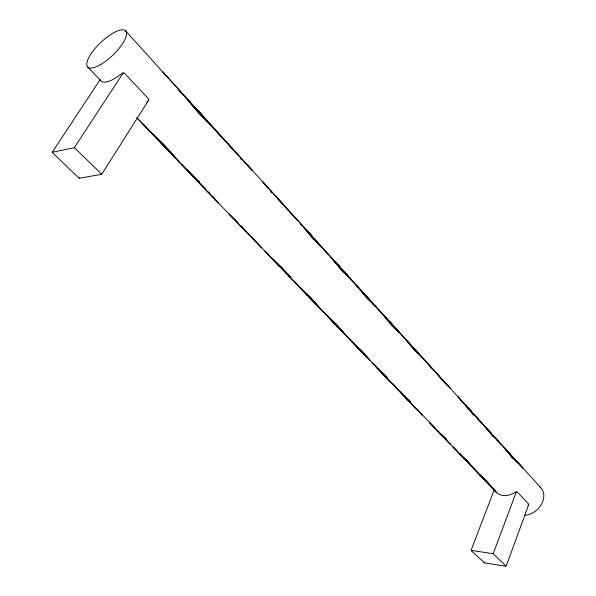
<?xml version="1.0" encoding="UTF-8"?>
<svg xmlns="http://www.w3.org/2000/svg" width="596" height="596" viewBox="0 0 596 596"><rect width="100%" height="100%" fill="white"/><g stroke="black" fill="none" stroke-linecap="round" stroke-linejoin="round"><path stroke-width="0.89" d="M494.389 489.428L471.287 549.758L471.406 550.823L484.675 562.929L505.468 566.2L506.369 565.597L528.637 504.76L528.659 504.112L517.112 491.797L514.169 492.87A18.007 13.47 -42.4 0 1 495.12 490.888M100.545 80.088A25.911 9.007 -43.6 0 0 120.198 74.738L123.223 72.868L124.497 73.233L148.523 98.839L148.739 100.046L102.244 173.436L101.029 174.412L79.767 178.167L78.352 177.541L52.18 152.3L100.016 79.849M484.138 562.654L484.31 562.132M516.367 491.693L493.197 553.699L505.974 566.088M52.18 152.3L74.344 147.666L123.223 72.868M148.739 100.046L146.854 102.117M79.201 177.966L79.663 177.437M528.637 504.76L527.885 505.527M493.197 553.699L471.257 550.413M101.536 174.025L74.344 147.666M482.097 476.763L479.348 474.26L487.081 481.546L492.229 487.617L483.468 478.014M411.858 403.805L407.202 399.521L372.575 362.964M467.368 461.036L459.352 453.459L467.368 461.036L472.852 467.338L471.116 465.349M389.777 380.747L384.003 375.405L408.148 400.378L392.958 383.817M435.08 427.824L407.202 399.521L422.087 414.995L416.917 408.893M205.627 188.783L196.605 180.312L143.219 123.998M237.439 221.921L229.05 214.024L196.605 180.312L218.434 202.99L212.422 196.054M355.358 344.823L353.339 342.923L362.904 352.147L369.878 360.275L362.092 351.171L357.376 346.73M363.046 353.264L340.025 328.999M366.376 356.393L367.71 357.652M167.476 149.529L162.328 144.664L197.418 180.975L181.832 164.451M171.335 153.179L178.8 161.024M452.558 446.404L457.139 450.74M261.748 247.794L229.05 214.024L249.664 235.554L241.224 225.757M266.256 252.115L268.193 253.963M465.491 405.705L471.503 411.508L500.603 444.02M508.768 453.392L511.659 457.035L518.349 463.524M485.122 427.287L491.491 433.486L470.475 410.696L482.767 424.583M511.659 457.035L512.62 457.974L505.885 449.757L507.04 451.209M390.916 324.321L399.484 332.717L391.825 325.207L383.273 315.016L390.328 323.606M277.147 198.334C294.558 216.631 311.507 235.405 328.083 254.477M290.312 277.468L250.543 236.269L261.659 247.809M294.811 281.908L297.382 284.448M414.935 350.418L418.012 353.465M364.752 355.119L359.708 350.128L368.917 359.47M307.536 231.553L311.902 235.874L283.718 205.106L297.344 220.505M342.104 270.39L344.086 272.357M367.151 297.925L368.44 299.199M414.801 350.269L417.975 353.428M424.084 359.969C395.923 328.456 367.24 297.337 338.826 265.98L347.811 275.933L310.911 235.234L312.155 236.582M426.073 361.928L471.503 411.508L457.646 396.34L463.07 403.067M503.978 447.946L510.623 454.539L540.781 487.714M246.141 164.295L252.659 170.769L283.07 204.182L262.963 182.123L268.036 188.299M409.452 400.817L410.368 401.734L401.719 393.032M330.482 257.159L339.266 265.98L314.032 238.601M187.271 169.666L199.429 181.907L198.677 181.154M452.409 446.374L480.465 475.444M484.853 480.1L495.939 491.931L463.405 457.676L483.803 479.296L481.583 476.725M210.202 125.071L211.491 126.374M212.779 127.678L252.659 170.769L231.486 147.428L237.655 154.96M264.736 250.923L279.3 266.427L273.564 259.796M350.619 340.428L359.09 349.025L354.709 344.466M322.376 248.137L312.654 238.244L303.751 227.419L313.489 239.078M136.633 117.695L163.162 145.223L150.646 132.148L159.385 141.148M343.795 333.38L306.888 294.655L308.125 295.936M335.555 324.447L308.445 296.421L320.648 308.877M336.837 325.744L338.751 327.696M375.271 366.115L380.851 371.8M159.37 141.148L137.952 118.835M293.828 281.223L278.734 265.384L316.796 304.928L311.842 299.788M295.095 282.519L307.454 295.735L301.598 289.053M377.365 368.209L376.165 366.987L384.994 376.203L367.278 357.615M381.544 372.493L383.332 374.325M352.832 342.514L351.58 341.217L360.722 350.865L342.178 331.555M87.567 66.856L100.649 80.467M178.204 89.616L198.192 110.759L232.09 148.292L198.192 110.759L203.832 117.606M449.704 443.595L450.591 444.542L429.373 422.549L443.551 437.382L440.563 433.836M442.821 436.302L464.105 458.793L459.516 453.385M325.781 314.152L343.221 332.248L334.222 323.598L325.781 314.152L333.641 322.496M515.823 460.485L522.938 468.083L510.169 454.435M489.39 484.883L495.939 491.931M492.885 435.385L497.794 440.749L492.229 434.573L510.623 454.539L496.982 439.721M188.925 100.925L198.691 111.646L125.518 30.783M472.27 412.551L478.171 419.018M510.712 455.068L513.648 458.324M515.406 460.276L516.583 461.58L515.421 460.261M188.88 100.91L192.486 104.918M349.658 277.997L352.117 280.738M355.186 284.165L390.715 322.928L356.415 285.536L365.281 294.61L373.312 304.183L372.172 302.872M192.493 104.874L162.924 71.945L168.079 78.106M404.967 338.483L414.369 348.884L390.045 321.862L398.746 331.696M347.811 275.933L339.876 267.023L371.032 301.561M511.346 455.642L514.259 458.942M466.489 460.03L469.961 464.016M208.809 191.897L210.015 193.283M362.331 351.633L363.545 353.041M341.285 330.02L336.621 324.559L327.368 315.962L337.396 325.535L344.786 334.118L342.454 331.391M437.583 430.297L439.371 432.42M300.205 223.94L301.353 225.31M205.531 119.654L206.656 121.025M270.286 191.04L271.977 193.097M240.456 158.387L241.581 159.758M539.797 486.82A17.634 13.522 -42.2 0 1 541.809 503.598A17.634 13.522 -42.2 0 1 525.128 515.242M309.816 296.659L300.093 287.6L310.583 297.605L318.458 306.635L309.816 296.659M445.868 438.678L438.477 431.72L446.769 439.632L445.868 438.678M281.595 267.343L271.411 257.748L282.362 268.245L290.796 277.706L281.595 267.343M386.342 376.568L378.095 368.581L387.199 377.521L386.342 376.568M450.598 388.547L442.94 381.112L436.16 372.634L450.598 388.547M164.451 145.29L152.196 133.325L165.107 146.065L175.611 157.992L164.451 145.29M375.063 305.89L366.071 297.076L358.107 287.257L366.98 297.925L375.063 305.89M349.39 277.729L340.011 268.423L331.629 258.098L340.905 269.258L349.39 277.729M210.597 124.951L198.669 112.949L187.539 99.89L199.384 113.665L210.597 124.951M493.481 436.898L486.47 428.382L493.481 436.898M161.888 143.725L160.629 142.437L161.888 143.725M415.524 351.186L407.224 341.486L415.524 351.186M428.718 364.551L413.646 347.84L436.942 373.647L428.718 364.551M473.507 414.883L466.176 406.062L473.507 414.883M197.291 110.253L194.892 107.585L197.291 110.253M100.769 64.465A26.179 8.746 -43.6 0 0 126.039 31.469A26.179 8.746 -43.6 0 0 93.147 50.876A26.179 8.746 -43.6 0 0 100.769 64.465"/></g></svg>
